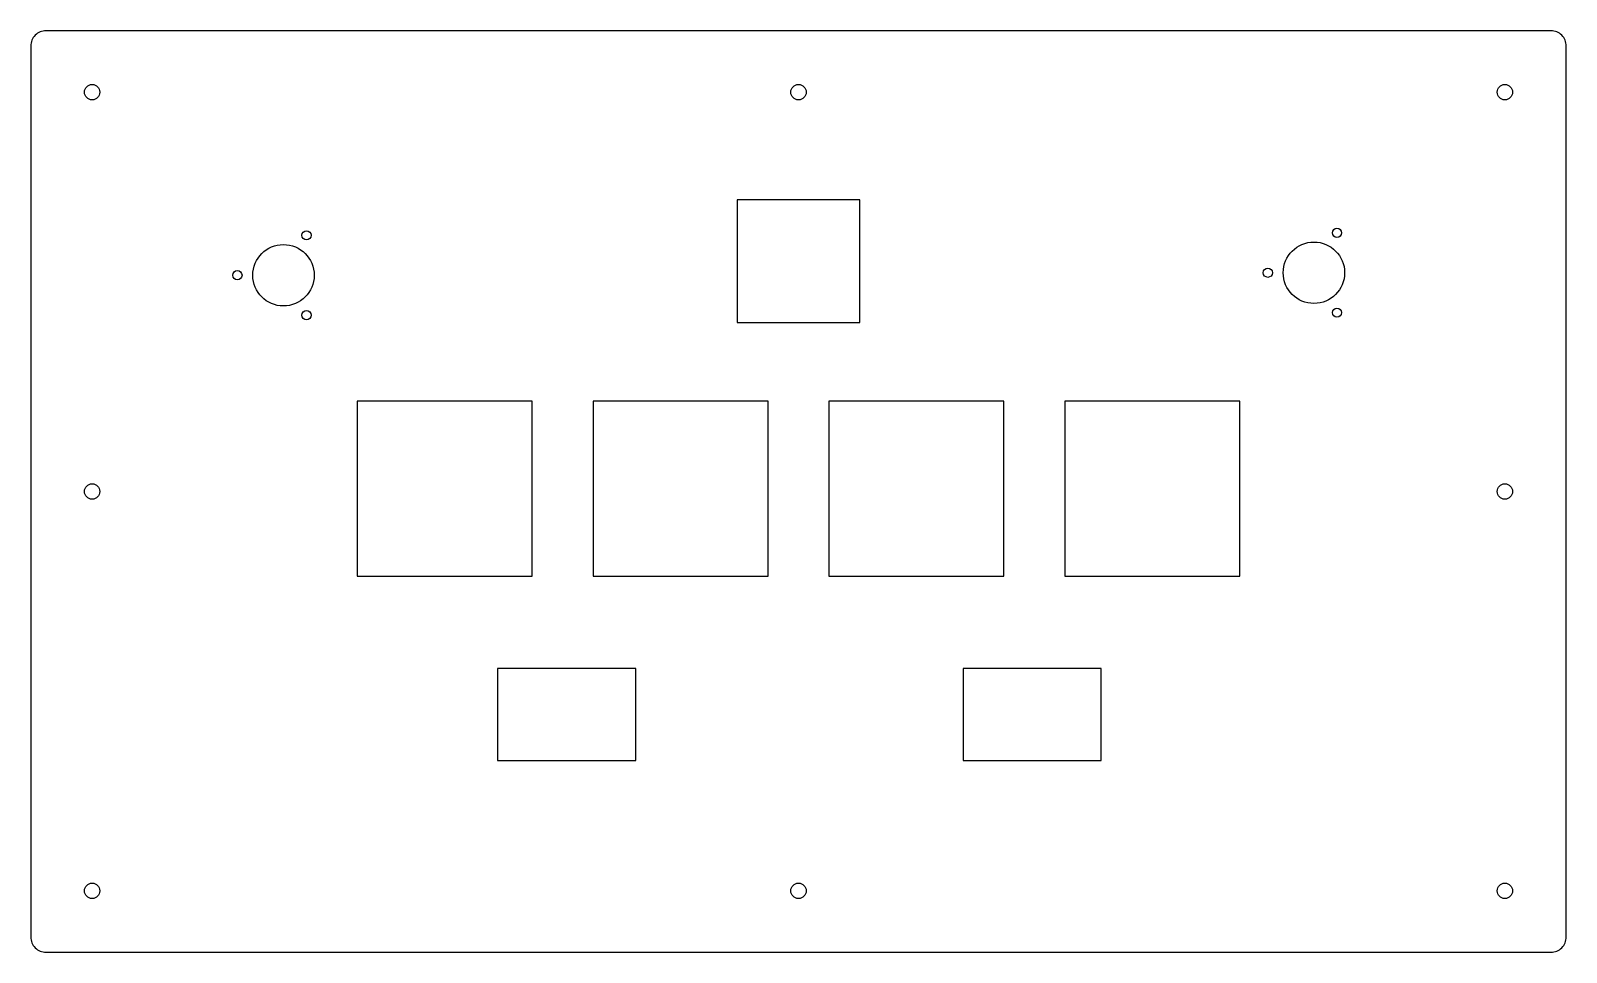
# Model space of a CAD drawing. Extents: x -40 to 460, y -40 to 260.
import ezdxf

# ---------------------------------------------------------------- set-up
doc = ezdxf.new("R2010")
doc.units = 0
doc.header["$MEASUREMENT"] = 0
doc.layers.get('0').update_dxf_attribs({"linetype": 'CONTINUOUS'})

msp = doc.modelspace()

# ---------------------------------------------------------------- linework, layer by layer
at = {"color": 0}
msp.add_lwpolyline([(-35, -40), (455, -40, 0.414214), (460, -35), (460, 255, 0.414214), (455, 260), (-35, 260, 0.414214), (-40, 255), (-40, -35, 0.414214)], format="xyb", close=True, dxfattribs=at)
for points in [[(190, 165), (230, 165), (230, 205), (190, 205)], [(66.3, 82.4), (123.3, 82.4), (123.3, 139.4), (66.3, 139.4)], [(143.1, 82.4), (200.1, 82.4), (200.1, 139.4), (143.1, 139.4)], [(219.9, 82.4), (276.9, 82.4), (276.9, 139.4), (219.9, 139.4)], [(296.7, 82.4), (353.7, 82.4), (353.7, 139.4), (296.7, 139.4)], [(112, 22.42), (157, 22.42), (157, 52.42), (112, 52.42)], [(263.6, 22.42), (308.6, 22.42), (308.6, 52.42), (263.6, 52.42)]]:
    msp.add_lwpolyline(points, close=True, dxfattribs=at)
for centre, radius in [((-20, 240), 2.5), ((210, 240), 2.5), ((440, 240), 2.5), ((385.33, 194.21), 1.5), ((42.3, 180.4), 10), ((49.8, 193.4), 1.5), ((377.83, 181.21), 10), ((27.3, 180.4), 1.5), ((362.83, 181.21), 1.5), ((49.8, 167.41), 1.5), ((385.33, 168.22), 1.5), ((-20, 110), 2.5), ((440, 110), 2.5), ((-20, -20), 2.5), ((210, -20), 2.5), ((440, -20), 2.5)]:
    msp.add_circle(centre, radius, dxfattribs=at)

doc.saveas('drawing.dxf')
